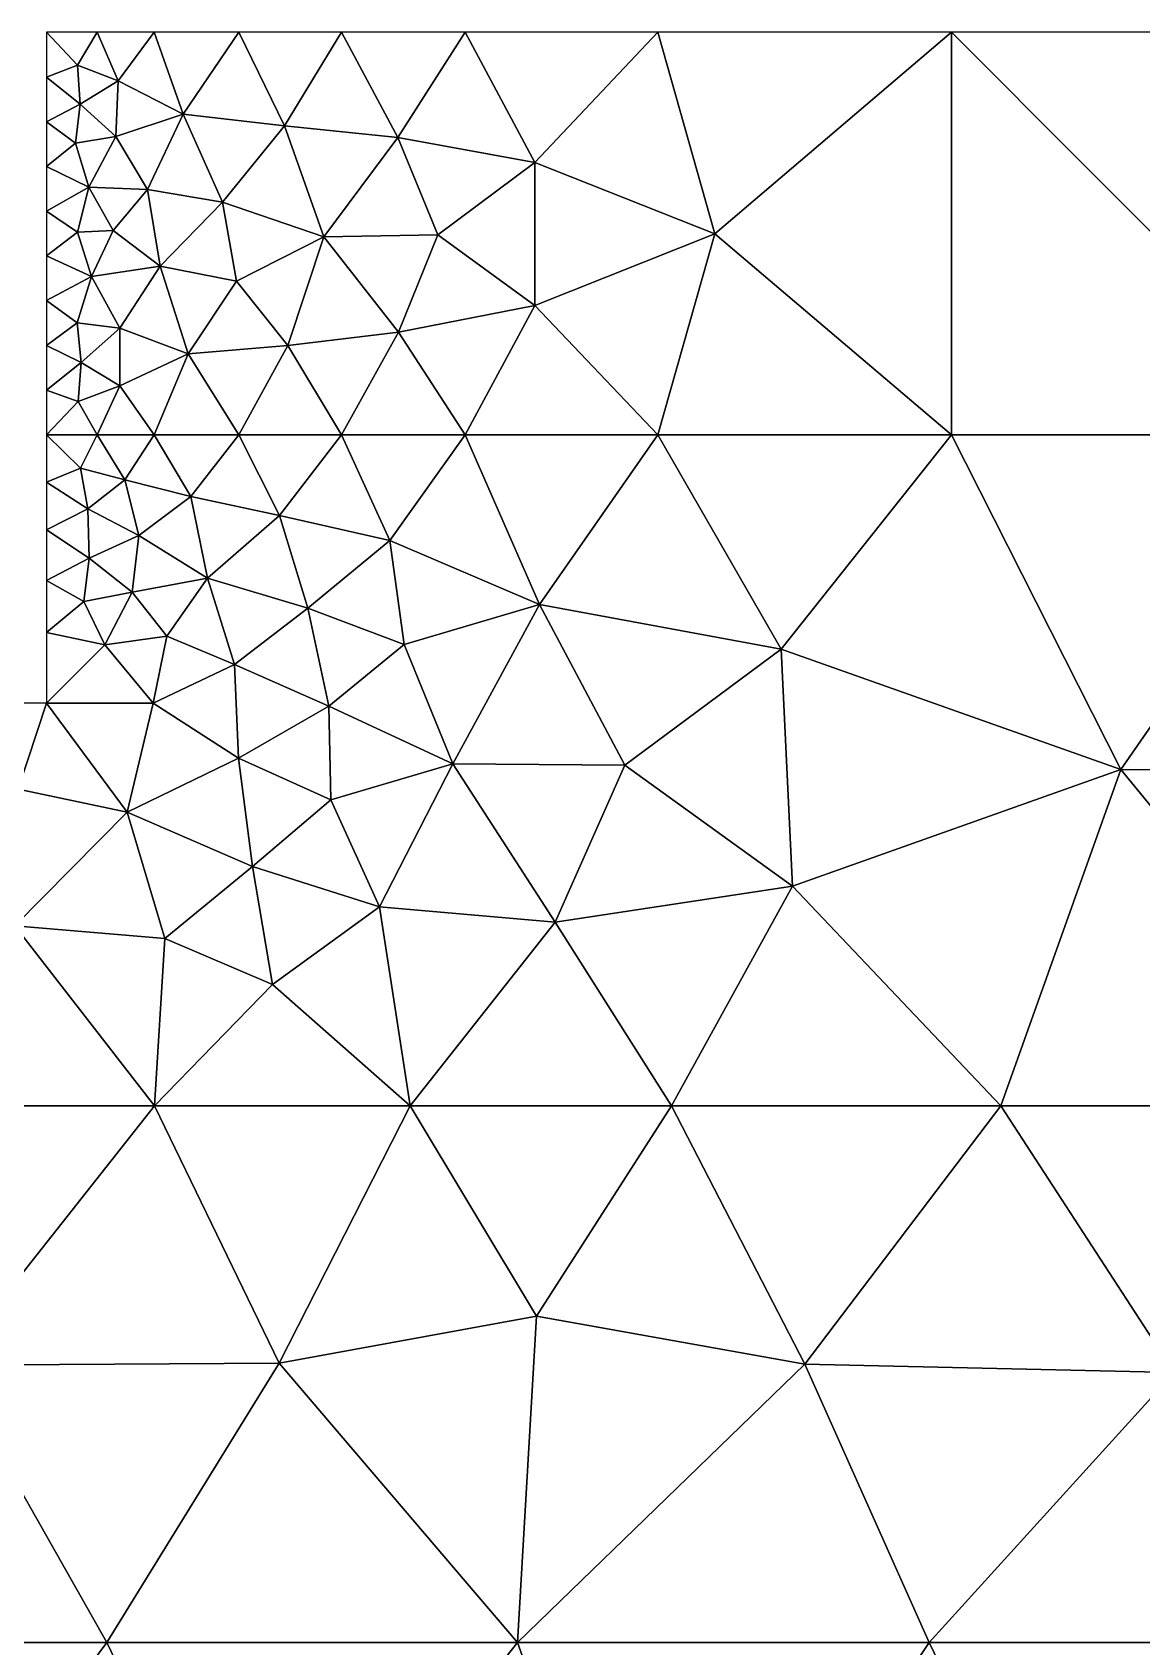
# Model space of a CAD drawing. Header units: metres. Extents: x 0 to 72, y -280 to 0.
# Drawn here: x 17.24 to 37.9, y -30.08 to 0 of the extents above; entities that cross this region are included whole.
import ezdxf

# ---------------------------------------------------------------- set-up
doc = ezdxf.new("R2010")
doc.units = ezdxf.units.M

msp = doc.modelspace()

# ---------------------------------------------------------------- linework, layer by layer
at = {"layer": 'layer', "color": 0}
for points in [[(17.5, 0), (17.5, -0.833333), (18.0804, -0.614618)], [(18.4428, 0), (17.5, 0), (18.0804, -0.614618)], [(18.8339, -0.902684), (18.4428, 0), (18.0804, -0.614618)], [(19.5032, 0), (18.4428, 0), (18.8339, -0.902684)], [(20.0449, -1.52581), (19.5032, 0), (18.8339, -0.902684)], [(21.0853, 0), (19.5032, 0), (20.0449, -1.52581)], [(21.9358, -1.74377), (21.0853, 0), (20.0449, -1.52581)], [(22.9943, 0), (21.0853, 0), (21.9358, -1.74377)], [(24.0459, -1.9593), (22.9943, 0), (21.9358, -1.74377)], [(25.2985, 0), (22.9943, 0), (24.0459, -1.9593)], [(26.5932, -2.42826), (25.2985, 0), (24.0459, -1.9593)], [(28.8843, 0), (25.2985, 0), (26.5932, -2.42826)], [(29.9447, -3.7524), (28.8843, 0), (26.5932, -2.42826)], [(34.3556, 0), (28.8843, 0), (29.9447, -3.7524)], [(29.9447, -3.7524), (34.3556, -7.5), (34.3556, 0)], [(34.3556, -7.5), (41.8351, -7.5), (34.3556, 0)], [(41.8351, 0), (34.3556, 0), (41.8351, -7.5)], [(18.0804, -0.614618), (17.5, -0.833333), (18.1254, -1.33707)], [(17.5, -0.833333), (17.5, -1.66667), (18.1254, -1.33707)], [(18.0804, -0.614618), (18.1254, -1.33707), (18.8339, -0.902684)], [(18.8339, -0.902684), (18.1254, -1.33707), (18.7915, -1.94058)], [(20.0449, -1.52581), (18.8339, -0.902684), (18.7915, -1.94058)], [(18.1254, -1.33707), (17.5, -1.66667), (18.0429, -2.06542)], [(18.1254, -1.33707), (18.0429, -2.06542), (18.7915, -1.94058)], [(17.5, -1.66667), (17.5, -2.5), (18.0429, -2.06542)], [(20.0449, -1.52581), (18.7915, -1.94058), (19.3822, -2.92825)], [(20.7815, -3.16648), (20.0449, -1.52581), (19.3822, -2.92825)], [(21.9358, -1.74377), (20.0449, -1.52581), (20.7815, -3.16648)], [(22.6635, -3.81358), (21.9358, -1.74377), (20.7815, -3.16648)], [(24.0459, -1.9593), (21.9358, -1.74377), (22.6635, -3.81358)], [(18.0429, -2.06542), (17.5, -2.5), (18.2919, -2.88347)], [(18.0429, -2.06542), (18.2919, -2.88347), (18.7915, -1.94058)], [(18.7915, -1.94058), (18.2919, -2.88347), (19.3822, -2.92825)], [(24.7905, -3.77268), (24.0459, -1.9593), (22.6635, -3.81358)], [(26.5932, -2.42826), (24.0459, -1.9593), (24.7905, -3.77268)], [(17.5, -2.5), (17.5, -3.33333), (18.2919, -2.88347)], [(24.7905, -3.77268), (26.5944, -5.08937), (26.5932, -2.42826)], [(26.5944, -5.08937), (29.9447, -3.7524), (26.5932, -2.42826)], [(18.2919, -2.88347), (17.5, -3.33333), (18.0768, -3.72559)], [(18.2919, -2.88347), (18.0768, -3.72559), (18.7447, -3.69088)], [(18.2919, -2.88347), (18.7447, -3.69088), (19.3822, -2.92825)], [(19.3822, -2.92825), (18.7447, -3.69088), (19.6156, -4.35582)], [(20.7815, -3.16648), (19.3822, -2.92825), (19.6156, -4.35582)], [(19.6156, -4.35582), (21.0393, -4.63383), (20.7815, -3.16648)], [(21.0393, -4.63383), (22.6635, -3.81358), (20.7815, -3.16648)], [(17.5, -3.33333), (17.5, -4.16667), (18.0768, -3.72559)], [(18.0768, -3.72559), (17.5, -4.16667), (18.3399, -4.55179)], [(18.0768, -3.72559), (18.3399, -4.55179), (18.7447, -3.69088)], [(18.7447, -3.69088), (18.3399, -4.55179), (19.6156, -4.35582)], [(21.0393, -4.63383), (21.9965, -5.83796), (22.6635, -3.81358)], [(21.9965, -5.83796), (24.056, -5.58571), (22.6635, -3.81358)], [(22.6635, -3.81358), (24.056, -5.58571), (24.7905, -3.77268)], [(24.056, -5.58571), (26.5944, -5.08937), (24.7905, -3.77268)], [(26.5944, -5.08937), (28.8843, -7.5), (29.9447, -3.7524)], [(28.8843, -7.5), (34.3556, -7.5), (29.9447, -3.7524)], [(17.5, -4.16667), (17.5, -5), (18.3399, -4.55179)], [(18.3399, -4.55179), (18.8659, -5.51086), (19.6156, -4.35582)], [(18.8659, -5.51086), (20.1391, -5.9901), (19.6156, -4.35582)], [(20.1391, -5.9901), (21.0393, -4.63383), (19.6156, -4.35582)], [(18.3399, -4.55179), (17.5, -5), (18.0721, -5.41002)], [(18.3399, -4.55179), (18.0721, -5.41002), (18.8659, -5.51086)], [(20.1391, -5.9901), (21.9965, -5.83796), (21.0393, -4.63383)], [(17.5, -5), (17.5, -5.83333), (18.0721, -5.41002)], [(24.056, -5.58571), (25.2985, -7.5), (26.5944, -5.08937)], [(25.2985, -7.5), (28.8843, -7.5), (26.5944, -5.08937)], [(18.0721, -5.41002), (17.5, -5.83333), (18.1498, -6.14919)], [(18.0721, -5.41002), (18.1498, -6.14919), (18.8659, -5.51086)], [(18.8659, -5.51086), (18.1498, -6.14919), (18.8661, -6.58935)], [(18.8661, -6.58935), (20.1391, -5.9901), (18.8659, -5.51086)], [(21.9965, -5.83796), (22.9943, -7.5), (24.056, -5.58571)], [(22.9943, -7.5), (25.2985, -7.5), (24.056, -5.58571)], [(17.5, -5.83333), (17.5, -6.66667), (18.1498, -6.14919)], [(18.8661, -6.58935), (19.5032, -7.5), (20.1391, -5.9901)], [(19.5032, -7.5), (21.0853, -7.5), (20.1391, -5.9901)], [(20.1391, -5.9901), (21.0853, -7.5), (21.9965, -5.83796)], [(21.0853, -7.5), (22.9943, -7.5), (21.9965, -5.83796)], [(18.1498, -6.14919), (17.5, -6.66667), (18.0922, -6.88168)], [(18.1498, -6.14919), (18.0922, -6.88168), (18.8661, -6.58935)], [(18.0922, -6.88168), (18.4428, -7.5), (18.8661, -6.58935)], [(18.4428, -7.5), (19.5032, -7.5), (18.8661, -6.58935)], [(17.5, -6.66667), (17.5, -7.5), (18.0922, -6.88168)], [(17.5, -7.5), (18.4428, -7.5), (18.0922, -6.88168)], [(17.5, -7.5), (17.5, -8.38043), (18.1347, -8.1191)], [(18.4428, -7.5), (17.5, -7.5), (18.1347, -8.1191)], [(18.9614, -8.33561), (18.4428, -7.5), (18.1347, -8.1191)], [(19.5032, -7.5), (18.4428, -7.5), (18.9614, -8.33561)], [(20.1875, -8.64631), (19.5032, -7.5), (18.9614, -8.33561)], [(21.0853, -7.5), (19.5032, -7.5), (20.1875, -8.64631)], [(21.8411, -9.00071), (21.0853, -7.5), (20.1875, -8.64631)], [(22.9943, -7.5), (21.0853, -7.5), (21.8411, -9.00071)], [(23.8939, -9.46526), (22.9943, -7.5), (21.8411, -9.00071)], [(25.2985, -7.5), (22.9943, -7.5), (23.8939, -9.46526)], [(26.6812, -10.6635), (25.2985, -7.5), (23.8939, -9.46526)], [(28.8843, -7.5), (25.2985, -7.5), (26.6812, -10.6635)], [(31.1852, -11.4934), (28.8843, -7.5), (26.6812, -10.6635)], [(34.3556, -7.5), (28.8843, -7.5), (31.1852, -11.4934)], [(37.5112, -13.7357), (34.3556, -7.5), (31.1852, -11.4934)], [(41.8351, -7.5), (34.3556, -7.5), (37.5112, -13.7357)], [(45.877, -13.7476), (41.8351, -7.5), (37.5112, -13.7357)], [(18.1347, -8.1191), (17.5, -8.38043), (18.2693, -8.87945)], [(18.1347, -8.1191), (18.2693, -8.87945), (18.9614, -8.33561)], [(17.5, -8.38043), (17.5, -9.27157), (18.2693, -8.87945)], [(18.9614, -8.33561), (18.2693, -8.87945), (19.221, -9.37535)], [(20.1875, -8.64631), (18.9614, -8.33561), (19.221, -9.37535)], [(20.501, -10.1702), (20.1875, -8.64631), (19.221, -9.37535)], [(21.8411, -9.00071), (20.1875, -8.64631), (20.501, -10.1702)], [(18.2693, -8.87945), (17.5, -9.27157), (18.2975, -9.79588)], [(18.2693, -8.87945), (18.2975, -9.79588), (19.221, -9.37535)], [(22.3687, -10.7263), (21.8411, -9.00071), (20.501, -10.1702)], [(23.8939, -9.46526), (21.8411, -9.00071), (22.3687, -10.7263)], [(17.5, -9.27157), (17.5, -10.2119), (18.2975, -9.79588)], [(19.221, -9.37535), (18.2975, -9.79588), (19.0951, -10.433)], [(19.221, -9.37535), (19.0951, -10.433), (20.501, -10.1702)], [(24.1609, -11.4058), (23.8939, -9.46526), (22.3687, -10.7263)], [(26.6812, -10.6635), (23.8939, -9.46526), (24.1609, -11.4058)], [(18.2975, -9.79588), (17.5, -10.2119), (18.1969, -10.606)], [(18.2975, -9.79588), (18.1969, -10.606), (19.0951, -10.433)], [(17.5, -10.2119), (17.5, -11.1804), (18.1969, -10.606)], [(20.501, -10.1702), (19.0951, -10.433), (19.7429, -11.2528)], [(21.001, -11.7803), (20.501, -10.1702), (19.7429, -11.2528)], [(22.3687, -10.7263), (20.501, -10.1702), (21.001, -11.7803)], [(18.1969, -10.606), (18.588, -11.411), (19.0951, -10.433)], [(19.0951, -10.433), (18.588, -11.411), (19.7429, -11.2528)], [(18.1969, -10.606), (17.5, -11.1804), (18.588, -11.411)], [(22.7609, -12.5534), (22.3687, -10.7263), (21.001, -11.7803)], [(24.1609, -11.4058), (22.3687, -10.7263), (22.7609, -12.5534)], [(26.6812, -10.6635), (24.1609, -11.4058), (25.0652, -13.6292)], [(28.2718, -13.6522), (26.6812, -10.6635), (25.0652, -13.6292)], [(31.1852, -11.4934), (26.6812, -10.6635), (28.2718, -13.6522)], [(17.5, -11.1804), (17.5, -12.5), (18.588, -11.411)], [(18.588, -11.411), (17.5, -12.5), (19.4889, -12.4961)], [(18.588, -11.411), (19.4889, -12.4961), (19.7429, -11.2528)], [(19.7429, -11.2528), (19.4889, -12.4961), (21.001, -11.7803)], [(25.0652, -13.6292), (24.1609, -11.4058), (22.7609, -12.5534)], [(28.2718, -13.6522), (31.3962, -15.9089), (31.1852, -11.4934)], [(31.3962, -15.9089), (37.5112, -13.7357), (31.1852, -11.4934)], [(19.4889, -12.4961), (21.0737, -13.5259), (21.001, -11.7803)], [(21.001, -11.7803), (21.0737, -13.5259), (22.7609, -12.5534)], [(17.5, -12.5), (16.25, -12.5), (16.9734, -14.1017)], [(17.5, -12.5), (16.9734, -14.1017), (19.0013, -14.5273)], [(17.5, -12.5), (19.0013, -14.5273), (19.4889, -12.4961)], [(19.4889, -12.4961), (19.0013, -14.5273), (21.0737, -13.5259)], [(21.0737, -13.5259), (22.7991, -14.3005), (22.7609, -12.5534)], [(22.7991, -14.3005), (25.0652, -13.6292), (22.7609, -12.5534)], [(19.0013, -14.5273), (21.3386, -15.5393), (21.0737, -13.5259)], [(21.0737, -13.5259), (21.3386, -15.5393), (22.7991, -14.3005)], [(22.7991, -14.3005), (23.7029, -16.292), (25.0652, -13.6292)], [(23.7029, -16.292), (26.975, -16.5804), (25.0652, -13.6292)], [(26.975, -16.5804), (28.2718, -13.6522), (25.0652, -13.6292)], [(26.975, -16.5804), (31.3962, -15.9089), (28.2718, -13.6522)], [(31.3962, -15.9089), (35.2752, -20), (37.5112, -13.7357)], [(35.2752, -20), (42.6451, -20), (37.5112, -13.7357)], [(37.5112, -13.7357), (42.6451, -20), (45.877, -13.7476)], [(19.0013, -14.5273), (16.9734, -14.1017), (16.912, -16.6475)], [(21.3386, -15.5393), (23.7029, -16.292), (22.7991, -14.3005)], [(16.912, -16.6475), (19.7036, -16.8842), (19.0013, -14.5273)], [(19.0013, -14.5273), (19.7036, -16.8842), (21.3386, -15.5393)], [(19.7036, -16.8842), (21.707, -17.7431), (21.3386, -15.5393)], [(21.3386, -15.5393), (21.707, -17.7431), (23.7029, -16.292)], [(26.975, -16.5804), (29.1391, -20), (31.3962, -15.9089)], [(29.1391, -20), (35.2752, -20), (31.3962, -15.9089)], [(21.707, -17.7431), (24.2746, -20), (23.7029, -16.292)], [(24.2746, -20), (26.975, -16.5804), (23.7029, -16.292)], [(14.9532, -20), (19.5153, -20), (16.912, -16.6475)], [(16.912, -16.6475), (19.5153, -20), (19.7036, -16.8842)], [(24.2746, -20), (29.1391, -20), (26.975, -16.5804)], [(19.5153, -20), (21.707, -17.7431), (19.7036, -16.8842)], [(19.5153, -20), (24.2746, -20), (21.707, -17.7431)], [(19.5153, -20), (14.9532, -20), (15.6937, -24.8322)], [(21.8349, -24.793), (19.5153, -20), (15.6937, -24.8322)], [(24.2746, -20), (19.5153, -20), (21.8349, -24.793)], [(26.6292, -23.922), (24.2746, -20), (21.8349, -24.793)], [(29.1391, -20), (24.2746, -20), (26.6292, -23.922)], [(31.6257, -24.8151), (29.1391, -20), (26.6292, -23.922)], [(35.2752, -20), (29.1391, -20), (31.6257, -24.8151)], [(38.4994, -24.9685), (35.2752, -20), (31.6257, -24.8151)], [(42.6451, -20), (35.2752, -20), (38.4994, -24.9685)], [(21.8349, -24.793), (26.2726, -30), (26.6292, -23.922)], [(26.2726, -30), (31.6257, -24.8151), (26.6292, -23.922)], [(12.5224, -30), (18.6226, -30), (15.6937, -24.8322)], [(15.6937, -24.8322), (18.6226, -30), (21.8349, -24.793)], [(18.6226, -30), (26.2726, -30), (21.8349, -24.793)], [(26.2726, -30), (33.9389, -30), (31.6257, -24.8151)], [(31.6257, -24.8151), (33.9389, -30), (38.4994, -24.9685)], [(33.9389, -30), (41.6125, -30), (38.4994, -24.9685)], [(18.6226, -30), (12.5224, -30), (14.8244, -35.1172)], [(21.5162, -36.0106), (18.6226, -30), (14.8244, -35.1172)], [(26.2726, -30), (18.6226, -30), (21.5162, -36.0106)], [(28.9504, -37.473), (26.2726, -30), (21.5162, -36.0106)], [(33.9389, -30), (26.2726, -30), (28.9504, -37.473)], [(38.2827, -38.9917), (33.9389, -30), (28.9504, -37.473)], [(41.6125, -30), (33.9389, -30), (38.2827, -38.9917)]]:
    msp.add_3dface(points, dxfattribs=at)

doc.saveas('drawing.dxf')
